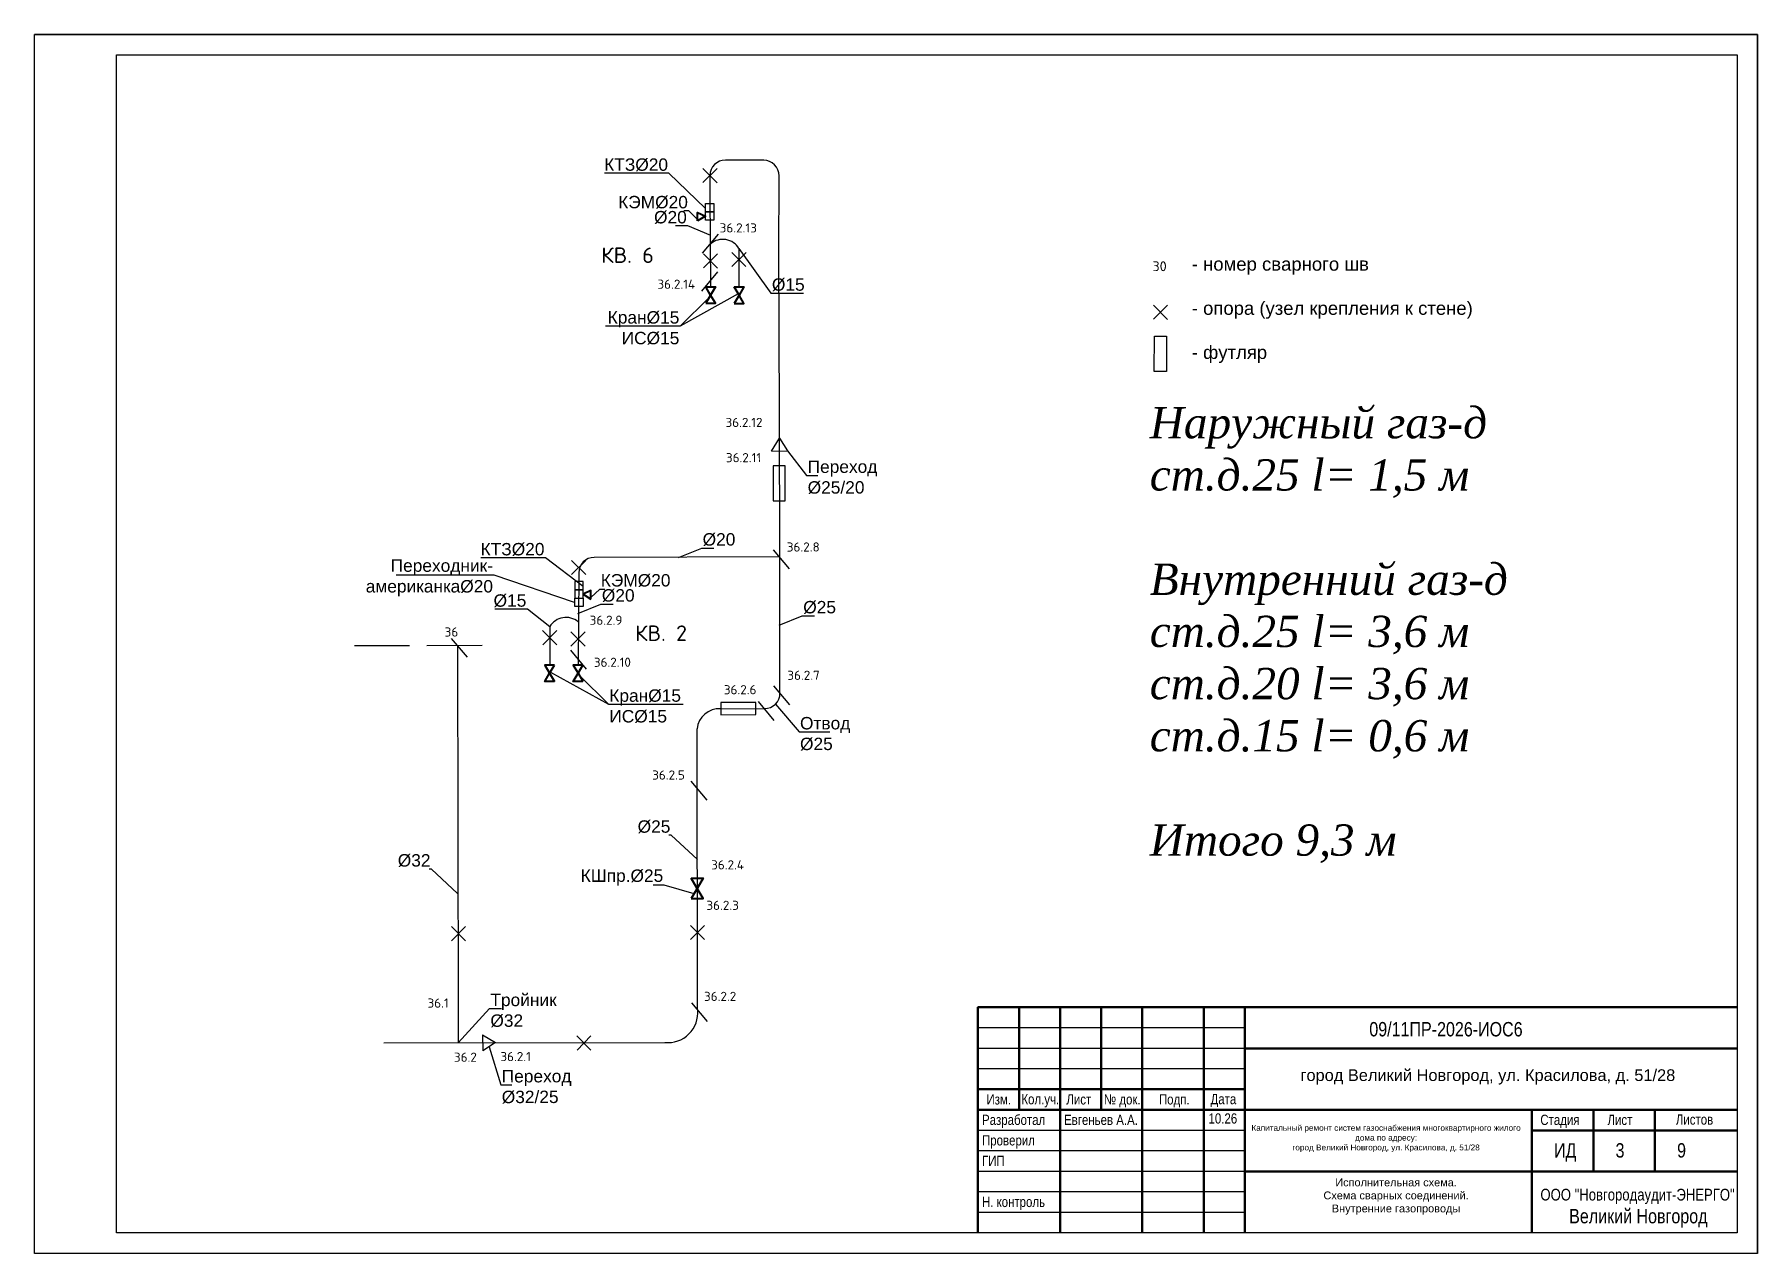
# Model space of a CAD drawing. Header units: inches. Extents: x -5695 to 5418, y 28301 to 36160.
import ezdxf
from ezdxf import colors
from ezdxf.entities.mleader import LeaderData, LeaderLine
from ezdxf.enums import TextEntityAlignment as Align
from ezdxf.math import Vec2, Vec3

# ---------------------------------------------------------------- set-up
doc = ezdxf.new("R2010")
doc.units = ezdxf.units.IN
doc.header["$MEASUREMENT"] = 0
doc.linetypes.add('ACAD_ISO02W100', pattern=[15, 12, -3])
doc.layers.get('0').update_dxf_attribs({"color": 18, "true_color": 0x000000})
for name, color, linetype, lineweight in [('анп Рамка жирная', 7, 'Continuous', 50), ('ГП_Таbлицы', 7, 'Continuous', 50), ('Трубы', 7, 'Continuous', 40)]:
    doc.layers.add(name, color=color, linetype=linetype, lineweight=lineweight)
doc.styles.add('ISO', font='arial.ttf')
doc.styles.add('PROFIL', font='simplex.shx')
doc.styles.get("Standard").update_dxf_attribs({"font": 'arial.ttf'})
doc.mleader_styles.duplicate_entry("Standard", '')

msp = doc.modelspace()

# ---------------------------------------------------------------- linework, layer by layer
at = {"color": 18, "true_color": 0x000000}
for p, q in [((-992, 35349), (-1238, 35350)), ((-1339, 35250), (-1339, 35127)), ((-894, 34742), (-893, 35249)), ((-1152, 34779), (-1152, 34533)), ((-891, 33724), (-894, 34742)), ((-889, 32792), (-891, 33724)), ((-889, 32792), (-2085, 32789)), ((-887, 31914), (-889, 32792)), ((-2372, 32342), (-2372, 32096)), ((-3277, 32219), (-3632, 32218)), ((-2808, 32220), (-3164, 32219)), ((-2966, 32218), (-2963, 29863)), ((-1269, 31813), (-987, 31814)), ((-1418, 29872), (-1422, 31683)), ((-2963, 29863), (-2963, 29660)), ((-3443, 29659), (-1630, 29662))]:
    msp.add_line(p, q, dxfattribs=at)
at = {"color": 0}
for p, q in [((-1384, 35205), (-1293, 35295)), ((-1384, 35295), (-1293, 35204)), ((-1339, 35127), (-1335, 34533)), ((-1386, 34750), (-1284, 34872)), ((-1380, 34655), (-1289, 34745)), ((-1380, 34745), (-1289, 34654)), ((-1197, 34664), (-1106, 34754)), ((-1197, 34754), (-1107, 34664)), ((-1390, 34506), (-1288, 34629)), ((1521, 34324), (1612, 34414)), ((1521, 34414), (1612, 34323)), ((-941, 33474), (-891, 33557)), ((-941, 33474), (-838, 33476)), ((-891, 33557), (-838, 33476)), ((-826, 32715), (-928, 32838)), ((-2140, 32678), (-2231, 32768)), ((-2140, 32768), (-2231, 32678)), ((-2185, 32690), (-2189, 32096)), ((-2903, 32145), (-3005, 32267)), ((-2327, 32226), (-2418, 32317)), ((-2327, 32317), (-2417, 32226)), ((-2144, 32217), (-2235, 32308)), ((-2144, 32308), (-2235, 32217)), ((-2134, 32069), (-2236, 32191)), ((-824, 31838), (-926, 31960)), ((-924, 31738), (-1026, 31860)), ((-1357, 31223), (-1459, 31346)), ((-2915, 30318), (-3006, 30409)), ((-2916, 30409), (-3006, 30318)), ((-1374, 30325), (-1465, 30416)), ((-1374, 30416), (-1465, 30325)), ((-1354, 29796), (-1456, 29918)), ((-2805, 29711), (-2722, 29661)), ((-2805, 29711), (-2803, 29608)), ((-2106, 29613), (-2197, 29704)), ((-2106, 29704), (-2196, 29613)), ((-2722, 29661), (-2803, 29608))]:
    msp.add_line(p, q, dxfattribs=at)
at = {"color": 0, "lineweight": 40}
for points in [[(-1418, 34958), (-1418, 35013), (-1367, 34988)], [(-1365, 34533), (-1304, 34533), (-1335, 34480)], [(-1365, 34427), (-1304, 34427), (-1335, 34480)], [(-1182, 34532), (-1121, 34532), (-1151, 34479)], [(-1182, 34426), (-1121, 34426), (-1151, 34479)], [(-2106, 32520), (-2106, 32575), (-2156, 32551)], [(-2342, 32095), (-2403, 32095), (-2373, 32042)], [(-2342, 31989), (-2403, 31989), (-2373, 32042)], [(-2159, 32095), (-2220, 32095), (-2189, 32042)], [(-2158, 31989), (-2220, 31989), (-2189, 32042)], [(-1459, 30720), (-1383, 30720), (-1421, 30654)], [(-1459, 30589), (-1383, 30589), (-1421, 30654)]]:
    msp.add_lwpolyline(points, close=True, dxfattribs=at)
at = {"color": 0}
for points in [[(-1367, 35071), (-1313, 35071), (-1313, 35017), (-1367, 35017)], [(-1367, 35017), (-1313, 35017), (-1313, 34963), (-1367, 34963)], [(1527, 33988), (1528, 34215), (1606, 34215), (1605, 33988)], [(-853, 33154), (-853, 33380), (-931, 33380), (-931, 33153)], [(-2157, 32633), (-2211, 32633), (-2211, 32579), (-2157, 32579)], [(-2157, 32579), (-2211, 32579), (-2211, 32525), (-2157, 32525)], [(-2211, 32525), (-2157, 32525), (-2157, 32472), (-2211, 32472)], [(-1269, 31775), (-1042, 31776), (-1043, 31854), (-1269, 31854)]]:
    msp.add_lwpolyline(points, close=True, dxfattribs=at)
at = {"color": 18, "true_color": 0x000000}
for centre, radius, start, end in [((-1239, 35250), 100, 89.8738, 179.8738), ((-993, 35249), 100, 359.8738, 89.8738), ((-2085, 32689), 100, 90.1262, 179.6175), ((-987, 31914), 100, 270.1262, 0.1262), ((-1279, 31670), 143, 86.235, 174.6046), ((-1609, 29853), 192, 263.6797, 5.6858)]:
    msp.add_arc(centre, radius, start, end, dxfattribs=at)
at = {"color": 0}
for centre, start, end in [((-1256, 34717), 30.9646, 129.7435), ((-2267, 32280), 50.2565, 149.0354)]:
    msp.add_arc(centre, 122, start, end, dxfattribs=at)
at = {"layer": 'анп Рамка жирная', "color": 7, "lineweight": 30, "ltscale": 0.001}
for p, q in [((-5695, 36160), (5418, 36160)), ((-5695, 28301), (-5695, 36160)), ((5418, 36160), (-5695, 36160)), ((5418, 36160), (5418, 28301)), ((-5166, 28434), (-5166, 36028)), ((-5166, 36028), (5286, 36028)), ((5286, 36028), (5286, 28434)), ((5286, 28434), (-5166, 28434)), ((5418, 28301), (-5695, 28301))]:
    msp.add_line(p, q, dxfattribs=at)
at = {"layer": 'анп Рамка жирная', "color": 0, "lineweight": 30, "ltscale": 0.001}
msp.add_line((5418, 28301), (5418, 36160), dxfattribs=at)
at = {"layer": 'ГП_Таbлицы', "color": 7}
for p, q in [((655, 29889), (655, 29227)), ((920, 29889), (920, 28434)), ((1184, 29889), (1184, 29227)), ((1449, 29889), (1449, 28434)), ((1846, 29889), (1846, 28434)), ((2110, 29889), (2110, 28434)), ((2110, 29624), (5286, 29624)), ((2110, 29360), (390, 29360)), ((390, 29227), (5286, 29227)), ((3963, 29227), (3963, 28434)), ((4359, 29227), (4359, 28830)), ((4756, 29227), (4756, 28830)), ((3963, 29095), (5286, 29095)), ((2110, 28830), (5286, 28830))]:
    msp.add_line(p, q, dxfattribs=at)
at = {"layer": 'ГП_Таbлицы', "color": 7, "lineweight": -3}
for p, q in [((2110, 29757), (390, 29757)), ((2110, 29624), (390, 29624)), ((2110, 29492), (390, 29492)), ((2110, 29095), (390, 29095)), ((2110, 28963), (390, 28963)), ((2110, 28830), (390, 28830)), ((2110, 28698), (390, 28698)), ((2110, 28566), (390, 28566))]:
    msp.add_line(p, q, dxfattribs=at)
at = {"layer": 'ГП_Таbлицы', "color": 7}
msp.add_lwpolyline([(390, 28434), (390, 29889), (5286, 29889)], dxfattribs=at)

# ---------------------------------------------------------------- texts
at = {"color": 0, "style": 'PROFIL'}
for s, height, rotation, p in [('36.2.13', 59, 359.8738, (-1156, 34913)), ('КВ. 6', 100, 359.8738, (-1870, 34737)), ('36.2.14', 59, 359.8738, (-1556, 34550)), ('36.2.12', 59, 0.1262, (-1119, 33659)), ('36.2.11', 59, 0.1262, (-1122, 33432)), ('36.2.8', 59, 0.1262, (-737, 32856)), ('36.2.9', 59, 0.1262, (-2009, 32384)), ('КВ. 2', 100, 0.1262, (-1654, 32300)), ('36', 59, 0.1262, (-3006, 32308)), ('36.2.10', 59, 0.1262, (-1968, 32113)), ('36.2.7', 59, 0.1262, (-735, 32029)), ('36.2.6', 59, 0.1262, (-1144, 31936)), ('36.2.5', 59, 0.1262, (-1606, 31386)), ('36.1', 59, 0.1262, (-3092, 29916)), ('36.2.2', 59, 0.1262, (-1273, 29959)), ('36.2', 59, 0.1262, (-2916, 29567)), ('36.2.1', 59, 0.1262, (-2592, 29571))]:
    msp.add_text(s, height=height, rotation=rotation, dxfattribs=at).set_placement(p, align=Align.MIDDLE)
for s, height, p in [('30', 63.9, (1561, 34666)), ('36.2.4', 59, (-1225, 30807)), ('36.2.3', 59, (-1257, 30546))]:
    msp.add_text(s, height=height, dxfattribs=at).set_placement(p, align=Align.MIDDLE)
at = {"insert": (1272, 34865), "char_height": 85.38, "attachment_point": 1}
msp.add_mtext_dynamic_manual_height_columns('\\P               - номер сварного шв\\P\\P               - опора (узел крепления к стене)\\P\\P               - футляр', width=4332.81, gutter_width=2.67, heights=[-823], dxfattribs=at)
at = {"lineweight": 25, "insert": (1498, 33758), "char_height": 201.74, "width": 3302.93, "attachment_point": 1}
msp.add_mtext('{\\fTimes New Roman|b0|i1|c204|p18;Наружный газ-д\\Pст.д.25 \\fTimes New Roman|b0|i1|c0|p18;l= \\fTimes New Roman|b0|i1|c204|p18;1,5 м\\P\\PВнутренний газ-д\\Pст.д.25 l= 3,6 м\\Pст.д.20 l= 3,6 м\\Pст.д.15 l= 0,6 м\\P\\PИтого 9,3 м}', dxfattribs=at)
at = {"layer": 'ГП_Таbлицы', "color": 7, "style": 'ISO', "width": 0.8}
for s, height, p in [('09/11ПР-2026-ИОС6', 92.61, (2914, 29701)), ('Изм.', 66.1, (445, 29262)), ('Кол.уч.', 66.1, (670, 29263)), ('Лист', 66.1, (960, 29262)), ('№ док.', 66.1, (1202, 29262)), ('Подп.', 66.1, (1557, 29262)), ('Дата', 66.1, (1890, 29264)), ('Разработал', 66.1, (416, 29130)), ('Евгеньев А.А.', 66.15, (945, 29130)), ('10.26', 66.1, (1877, 29139)), ('Стадия', 66.1, (4017, 29130)), ('Лист', 66.1, (4450, 29130)), ('Листов', 66.1, (4891, 29132)), ('Проверил', 66.1, (416, 28998)), ('ИД', 92.6, (4105, 28920)), ('3', 92.6, (4502, 28920)), ('9', 92.6, (4899, 28920)), ('ГИП', 66.1, (416, 28865)), ('Н. контроль', 66.15, (416, 28601))]:
    msp.add_text(s, height=height, dxfattribs=at).set_placement(p)
for s, height, p in [('ООО "Новгородаудит-ЭНЕРГО"', 75.6, (4644, 28643)), ('Великий Новгород', 92.61, (4649, 28496))]:
    msp.add_text(s, height=height, dxfattribs=at).set_placement(p, align=Align.CENTER)
at = {"layer": 'Трубы', "linetype": 'ACAD_ISO02W100', "attachment_point": 1}
for s, width, heights, insert, char_height in [('\\pxt26;город Великий Новгород, ул. Красилова, д. 51/28', 3046.88, [-99.1], (2470, 29489), 75.6), ('\\pxa0.66667,sm1,qc;Капитальный ремонт систем газоснабжения многоквартирного жилого дома по адресу:\\P\\pa0.25,s*,t26;город Великий Новгород, ул. Красилова, д. 51/28', 1770, [-202], (2137, 29130), 37.8), ('\\pxa0.66667,sm1,qc;Исполнительная схема.\\PСхема сварных соединений.\\PВнутренние газопроводы', 1916.71, [-303], (2128, 28785), 50.4)]:
    msp.add_mtext_dynamic_manual_height_columns(s, width=width, gutter_width=3.15, heights=heights, dxfattribs=dict(at, insert=insert, char_height=char_height))

# ---------------------------------------------------------------- leaders
at = {"color": 0}
ml = msp.add_multileader_mtext('', dxfattribs=at)
ml.set_content('КТЗ%%C20')
ml.set_leader_properties(color=256)
ml.build(insert=Vec2(0, 0))
ml.multileader.update_dxf_attribs({"has_dogleg": 0, "text_left_attachment_type": 6, "text_right_attachment_type": 6, "dogleg_length": 2, "arrow_head_size": 0})
ctx = ml.context
ctx.base_point, ctx.char_height, ctx.arrow_head_size, ctx.landing_gap_size, ctx.plane_origin, ctx.plane_x_axis, ctx.plane_y_axis = Vec3(-2014, 35265), 80, 0, 6.45, Vec3(-1887, 35097), Vec3(1, -0.000745, 0), Vec3(0.000745, 1, 0)
ctx.left_attachment, ctx.right_attachment, ctx.text_align_type = 6, 6, 2
notes = []
notes.append((ctx, [(1, (1, 1, 0), (-1601, 35265), (-1, 0.000745, 0), 2, [(0, [(-1367, 35039)], 0, [])])]))
ctx.mtext.insert, ctx.mtext.text_direction, ctx.mtext.rotation, ctx.mtext.width, ctx.mtext.defined_height, ctx.mtext.alignment, ctx.mtext.flow_direction = Vec3(-1609, 35361), Vec3(1, -0.000745, 0), 6.28244, 419.1, 0.431, 3, 5
ml = msp.add_multileader_mtext('', dxfattribs=at)
ml.set_content('КЭМ%%C20')
ml.set_leader_properties(color=256)
ml.build(insert=Vec2(0, 0))
ml.multileader.update_dxf_attribs({"has_dogleg": 0, "text_left_attachment_type": 6, "text_right_attachment_type": 6, "dogleg_length": 2, "arrow_head_size": 0})
ctx = ml.context
ctx.base_point, ctx.char_height, ctx.arrow_head_size, ctx.landing_gap_size, ctx.plane_origin, ctx.plane_x_axis, ctx.plane_y_axis = Vec3(-1924, 35023), 80, 0, 6.45, Vec3(-3231, 34874), Vec3(1, -0.000745, 0), Vec3(0.000745, 1, 0)
ctx.left_attachment, ctx.right_attachment, ctx.text_align_type = 6, 6, 2
notes.append((ctx, [(1, (1, 1, 0), (-1473, 35023), (-1, 0.000745, 0), 2, [(0, [(-1418, 34968)], 0, [])])]))
ctx.mtext.insert, ctx.mtext.text_direction, ctx.mtext.rotation, ctx.mtext.width, ctx.mtext.defined_height, ctx.mtext.alignment, ctx.mtext.flow_direction = Vec3(-1481, 35119), Vec3(1, -0.000745, 0), 6.28244, 24.57, 12.2, 3, 5
ml = msp.add_multileader_mtext('', dxfattribs=at)
ml.set_content('%%C20')
ml.set_leader_properties(color=256)
ml.build(insert=Vec2(0, 0))
ml.multileader.update_dxf_attribs({"has_dogleg": 0, "text_left_attachment_type": 6, "text_right_attachment_type": 6, "dogleg_length": 2, "arrow_head_size": 0})
ctx = ml.context
ctx.base_point, ctx.char_height, ctx.arrow_head_size, ctx.landing_gap_size, ctx.plane_origin, ctx.plane_x_axis, ctx.plane_y_axis = Vec3(-1696, 34926), 80, 0, 6.45, Vec3(-1925, 34262), Vec3(1, -0.000745, 0), Vec3(0.000745, 1, 0)
ctx.left_attachment, ctx.right_attachment, ctx.text_align_type = 6, 6, 2
notes.append((ctx, [(1, (1, 1, 0), (-1480, 34926), (-1, 0.000745, 0), 2, [(1, [(-1333, 34865)], 0, [])])]))
ctx.mtext.insert, ctx.mtext.text_direction, ctx.mtext.rotation, ctx.mtext.width, ctx.mtext.defined_height, ctx.mtext.alignment, ctx.mtext.flow_direction = Vec3(-1488, 35022), Vec3(1, -0.000745, 0), 6.28244, 71.66, 96, 3, 5
ml = msp.add_multileader_mtext('', dxfattribs=at)
ml.set_content('%%C15')
ml.set_leader_properties(color=256)
ml.build(insert=Vec2(0, 0))
ml.multileader.update_dxf_attribs({"has_dogleg": 0, "text_left_attachment_type": 6, "text_right_attachment_type": 6, "dogleg_length": 2, "arrow_head_size": 0})
ctx = ml.context
ctx.base_point, ctx.char_height, ctx.arrow_head_size, ctx.landing_gap_size, ctx.plane_origin, ctx.plane_x_axis, ctx.plane_y_axis = Vec3(-945, 34492), 80, 0, 6.45, Vec3(-1303, 34779), Vec3(1, -0.000745, 0), Vec3(0.000745, 1, 0)
ctx.left_attachment, ctx.right_attachment = 6, 6
notes.append((ctx, [(0, (1, 1, 0), (-947, 34492), (1, -0.000745, 0), 2, [(0, [(-1152, 34780)], 0, [])])]))
ctx.mtext.insert, ctx.mtext.text_direction, ctx.mtext.rotation, ctx.mtext.flow_direction = Vec3(-939, 34588), Vec3(1, -0.000745, 0), 6.28244, 5
ml = msp.add_multileader_mtext('', dxfattribs=at)
ml.set_content('Кран%%C15\\PИС%%C15')
ml.set_leader_properties(color=256)
ml.build(insert=Vec2(0, 0))
ml.multileader.update_dxf_attribs({"has_dogleg": 0, "text_left_attachment_type": 6, "text_right_attachment_type": 6, "dogleg_length": 2, "arrow_head_size": 0})
ctx = ml.context
ctx.base_point, ctx.char_height, ctx.arrow_head_size, ctx.landing_gap_size, ctx.plane_origin, ctx.plane_x_axis, ctx.plane_y_axis = Vec3(-1992, 34280), 80, 0, 6.45, Vec3(-2010, 33985), Vec3(1, -0.000745, 0), Vec3(0.000745, 1, 0)
ctx.left_attachment, ctx.right_attachment, ctx.text_align_type = 6, 6, 2
notes.append((ctx, [(1, (1, 1, 0), (-1528, 34280), (-1, 0.000745, 0), 2, [(0, [(-1343, 34465)], 0, []), (1, [(-1156, 34487)], 0, [])])]))
ctx.mtext.insert, ctx.mtext.text_direction, ctx.mtext.rotation, ctx.mtext.width, ctx.mtext.defined_height, ctx.mtext.alignment, ctx.mtext.flow_direction = Vec3(-1536, 34376), Vec3(1, -0.000745, 0), 6.28244, 1277.78, 215, 3, 5
ml = msp.add_multileader_mtext('', dxfattribs=at)
ml.set_content('\tПереход\\P%%C25/20')
ml.set_leader_properties(color=256)
ml.build(insert=Vec2(0, 0))
ml.multileader.update_dxf_attribs({"has_dogleg": 0, "text_left_attachment_type": 6, "text_right_attachment_type": 6, "dogleg_length": 2, "arrow_head_size": 0})
ctx = ml.context
ctx.base_point, ctx.char_height, ctx.arrow_head_size, ctx.landing_gap_size, ctx.plane_origin, ctx.plane_x_axis, ctx.plane_y_axis = Vec3(-715, 33317), 80, 0, 6.45, Vec3(195, 33561), Vec3(0.999998, 0.002203, 0), Vec3(-0.002203, 0.999998, 0)
ctx.left_attachment, ctx.right_attachment = 6, 6
notes.append((ctx, [(1, (1, 1, 0), (-717, 33317), (0.999998, 0.002203, 0), 2, [(0, [(-838, 33476)], 0, [])])]))
ctx.mtext.insert, ctx.mtext.text_direction, ctx.mtext.rotation, ctx.mtext.width, ctx.mtext.flow_direction = Vec3(-709, 33413), Vec3(0.999998, 0.002203, 0), 0.002203, 65.22, 5
ml = msp.add_multileader_mtext('', dxfattribs=at)
ml.set_content('%%C20')
ml.set_leader_properties(color=256)
ml.build(insert=Vec2(0, 0))
ml.multileader.update_dxf_attribs({"has_dogleg": 0, "text_left_attachment_type": 6, "text_right_attachment_type": 6, "dogleg_length": 2, "arrow_head_size": 0})
ctx = ml.context
ctx.base_point, ctx.char_height, ctx.arrow_head_size, ctx.landing_gap_size, ctx.plane_origin, ctx.plane_x_axis, ctx.plane_y_axis = Vec3(-1392, 32849), 80, 0, 6.45, Vec3(-949, 32186), Vec3(1, 0.000745, 0), Vec3(-0.000745, 1, 0)
ctx.left_attachment, ctx.right_attachment = 6, 6
notes.append((ctx, [(1, (1, 1, 0), (-1394, 32849), (1, 0.000745, 0), 2, [(1, [(-1541, 32788)], 0, [])])]))
ctx.mtext.insert, ctx.mtext.text_direction, ctx.mtext.rotation, ctx.mtext.width, ctx.mtext.defined_height, ctx.mtext.flow_direction = Vec3(-1386, 32945), Vec3(1, 0.000745, 0), 0.000745, 71.66, 96, 5
ml = msp.add_multileader_mtext('', dxfattribs=at)
ml.set_content('КТЗ%%C20')
ml.set_leader_properties(color=256)
ml.build(insert=Vec2(0, 0))
ml.multileader.update_dxf_attribs({"has_dogleg": 0, "text_left_attachment_type": 6, "text_right_attachment_type": 6, "dogleg_length": 2, "arrow_head_size": 0})
ctx = ml.context
ctx.base_point, ctx.char_height, ctx.arrow_head_size, ctx.landing_gap_size, ctx.plane_origin, ctx.plane_x_axis, ctx.plane_y_axis = Vec3(-2810, 32786), 80, 0, 6.45, Vec3(-1637, 32660), Vec3(1, 0.000745, 0), Vec3(-0.000745, 1, 0)
ctx.left_attachment, ctx.right_attachment, ctx.text_align_type = 6, 6, 2
notes.append((ctx, [(0, (1, 1, 0), (-2397, 32786), (-1, -0.000745, 0), 2, [(0, [(-2157, 32601)], 0, [])])]))
ctx.mtext.insert, ctx.mtext.text_direction, ctx.mtext.rotation, ctx.mtext.width, ctx.mtext.defined_height, ctx.mtext.alignment, ctx.mtext.flow_direction = Vec3(-2406, 32882), Vec3(1, 0.000745, 0), 0.000745, 419.1, 0.431, 3, 5
ml = msp.add_multileader_mtext('', dxfattribs=at)
ml.set_content('Переходник-\\Pамериканка%%C20')
ml.set_leader_properties(color=256)
ml.build(insert=Vec2(0, 0))
ml.multileader.update_dxf_attribs({"has_dogleg": 0, "text_left_attachment_type": 6, "text_right_attachment_type": 6, "dogleg_length": 2, "arrow_head_size": 0})
ctx = ml.context
ctx.base_point, ctx.char_height, ctx.arrow_head_size, ctx.landing_gap_size, ctx.plane_origin, ctx.plane_x_axis = Vec3(-3556, 32674), 80, 0, 6.45, Vec3(-2145, 32460), Vec3(1, 0, 0)
ctx.left_attachment, ctx.right_attachment, ctx.text_align_type = 6, 6, 2
notes.append((ctx, [(1, (1, 1, 0), (-2729, 32674), (-1, 0, 0), 2, [(0, [(-2213, 32498)], 0, [])])]))
ctx.mtext.insert, ctx.mtext.text_direction, ctx.mtext.width, ctx.mtext.defined_height, ctx.mtext.alignment, ctx.mtext.flow_direction = Vec3(-2738, 32776), Vec3(1, 0, 0), 618.85, 12.2, 3, 5
ml = msp.add_multileader_mtext('', dxfattribs=at)
ml.set_content('КЭМ%%C20')
ml.set_leader_properties(color=256)
ml.build(insert=Vec2(0, 0))
ml.multileader.update_dxf_attribs({"has_dogleg": 0, "text_left_attachment_type": 6, "text_right_attachment_type": 6, "dogleg_length": 2, "arrow_head_size": 0})
ctx = ml.context
ctx.base_point, ctx.char_height, ctx.arrow_head_size, ctx.landing_gap_size, ctx.plane_origin, ctx.plane_x_axis, ctx.plane_y_axis = Vec3(-2049, 32585), 80, 0, 6.45, Vec3(-293, 32436), Vec3(1, 0.000745, 0), Vec3(-0.000745, 1, 0)
ctx.left_attachment, ctx.right_attachment = 6, 6
notes.append((ctx, [(1, (1, 1, 0), (-2051, 32585), (1, 0.000745, 0), 2, [(0, [(-2106, 32530)], 0, [])])]))
ctx.mtext.insert, ctx.mtext.text_direction, ctx.mtext.rotation, ctx.mtext.width, ctx.mtext.defined_height, ctx.mtext.flow_direction = Vec3(-2043, 32681), Vec3(1, 0.000745, 0), 0.000745, 24.57, 12.2, 5
ml = msp.add_multileader_mtext('', dxfattribs=at)
ml.set_content('%%C20')
ml.set_leader_properties(color=256)
ml.build(insert=Vec2(0, 0))
ml.multileader.update_dxf_attribs({"has_dogleg": 0, "text_left_attachment_type": 6, "text_right_attachment_type": 6, "dogleg_length": 2, "arrow_head_size": 0})
ctx = ml.context
ctx.base_point, ctx.char_height, ctx.arrow_head_size, ctx.landing_gap_size, ctx.plane_origin, ctx.plane_x_axis, ctx.plane_y_axis = Vec3(-2042, 32488), 80, 0, 6.45, Vec3(-1599, 31825), Vec3(1, 0.000745, 0), Vec3(-0.000745, 1, 0)
ctx.left_attachment, ctx.right_attachment = 6, 6
notes.append((ctx, [(1, (1, 1, 0), (-2044, 32488), (1, 0.000745, 0), 2, [(1, [(-2191, 32427)], 0, [])])]))
ctx.mtext.insert, ctx.mtext.text_direction, ctx.mtext.rotation, ctx.mtext.width, ctx.mtext.defined_height, ctx.mtext.flow_direction = Vec3(-2036, 32584), Vec3(1, 0.000745, 0), 0.000745, 71.66, 96, 5
ml = msp.add_multileader_mtext('', dxfattribs=at)
ml.set_content('%%C15')
ml.set_leader_properties(color=256)
ml.build(insert=Vec2(0, 0))
ml.multileader.update_dxf_attribs({"has_dogleg": 0, "text_left_attachment_type": 6, "text_right_attachment_type": 6, "dogleg_length": 2, "arrow_head_size": 0})
ctx = ml.context
ctx.base_point, ctx.char_height, ctx.arrow_head_size, ctx.landing_gap_size, ctx.plane_origin, ctx.plane_x_axis, ctx.plane_y_axis = Vec3(-2731, 32455), 80, 0, 6.45, Vec3(-2221, 32341), Vec3(1, 0.000745, 0), Vec3(-0.000745, 1, 0)
ctx.left_attachment, ctx.right_attachment, ctx.text_align_type = 6, 6, 2
notes.append((ctx, [(0, (1, 1, 0), (-2514, 32455), (-1, -0.000745, 0), 2, [(0, [(-2372, 32342)], 0, [])])]))
ctx.mtext.insert, ctx.mtext.text_direction, ctx.mtext.rotation, ctx.mtext.alignment, ctx.mtext.flow_direction = Vec3(-2523, 32551), Vec3(1, 0.000745, 0), 0.000745, 3, 5
ml = msp.add_multileader_mtext('', dxfattribs=at)
ml.set_content('%%C25')
ml.set_leader_properties(color=256)
ml.build(insert=Vec2(0, 0))
ml.multileader.update_dxf_attribs({"has_dogleg": 0, "text_left_attachment_type": 6, "text_right_attachment_type": 6, "dogleg_length": 2, "arrow_head_size": 0})
ctx = ml.context
ctx.base_point, ctx.char_height, ctx.arrow_head_size, ctx.landing_gap_size, ctx.plane_origin, ctx.plane_x_axis, ctx.plane_y_axis = Vec3(-744, 32412), 80, 0, 6.45, Vec3(-300, 31748), Vec3(1, 0.000745, 0), Vec3(-0.000745, 1, 0)
ctx.left_attachment, ctx.right_attachment = 6, 6
notes.append((ctx, [(1, (1, 1, 0), (-746, 32412), (1, 0.000745, 0), 2, [(1, [(-893, 32351)], 0, [])])]))
ctx.mtext.insert, ctx.mtext.text_direction, ctx.mtext.rotation, ctx.mtext.width, ctx.mtext.defined_height, ctx.mtext.flow_direction = Vec3(-737, 32508), Vec3(1, 0.000745, 0), 0.000745, 71.66, 96, 5
ml = msp.add_multileader_mtext('', dxfattribs=at)
ml.set_content('Кран%%C15\\PИС%%C15')
ml.set_leader_properties(color=256)
ml.build(insert=Vec2(0, 0))
ml.multileader.update_dxf_attribs({"has_dogleg": 0, "text_left_attachment_type": 6, "text_right_attachment_type": 6, "dogleg_length": 2, "arrow_head_size": 0})
ctx = ml.context
ctx.base_point, ctx.char_height, ctx.arrow_head_size, ctx.landing_gap_size, ctx.plane_origin, ctx.plane_x_axis, ctx.plane_y_axis = Vec3(-1994, 31842), 80, 0, 6.45, Vec3(-1514, 31548), Vec3(1, 0.000745, 0), Vec3(-0.000745, 1, 0)
ctx.left_attachment, ctx.right_attachment = 6, 6
notes.append((ctx, [(1, (1, 1, 0), (-1996, 31842), (1, 0.000745, 0), 2, [(0, [(-2181, 32028)], 0, []), (1, [(-2368, 32049)], 0, [])])]))
ctx.mtext.insert, ctx.mtext.text_direction, ctx.mtext.rotation, ctx.mtext.width, ctx.mtext.defined_height, ctx.mtext.flow_direction = Vec3(-1988, 31938), Vec3(1, 0.000745, 0), 0.000745, 1277.78, 215, 5
ml = msp.add_multileader_mtext('', dxfattribs=at)
ml.set_content('Отвод %%C25')
ml.set_leader_properties(color=256)
ml.build(insert=Vec2(0, 0))
ml.multileader.update_dxf_attribs({"has_dogleg": 0, "text_left_attachment_type": 6, "text_right_attachment_type": 6, "dogleg_length": 2, "arrow_head_size": 0})
ctx = ml.context
ctx.base_point, ctx.char_height, ctx.arrow_head_size, ctx.landing_gap_size, ctx.plane_origin, ctx.plane_x_axis, ctx.plane_y_axis = Vec3(-764, 31664), 80, 0, 6.45, Vec3(-324, 31240), Vec3(1, 0.000745, 0), Vec3(-0.000745, 1, 0)
ctx.left_attachment, ctx.right_attachment = 6, 6
notes.append((ctx, [(1, (1, 1, 0), (-766, 31664), (1, 0.000745, 0), 2, [(1, [(-917, 31843)], 0, [])])]))
ctx.mtext.insert, ctx.mtext.text_direction, ctx.mtext.rotation, ctx.mtext.width, ctx.mtext.flow_direction = Vec3(-758, 31760), Vec3(1, 0.000745, 0), 0.000745, 190.11, 5
ml = msp.add_multileader_mtext('', dxfattribs=at)
ml.set_content('%%C25')
ml.set_leader_properties(color=256)
ml.build(insert=Vec2(0, 0))
ml.multileader.update_dxf_attribs({"has_dogleg": 0, "text_left_attachment_type": 6, "text_right_attachment_type": 6, "dogleg_length": 2, "arrow_head_size": 0})
ctx = ml.context
ctx.base_point, ctx.char_height, ctx.arrow_head_size, ctx.landing_gap_size, ctx.plane_origin, ctx.plane_x_axis, ctx.plane_y_axis = Vec3(-1803, 30998), 80, 0, 6.45, Vec3(-977, 30863), Vec3(1, 0.000745, 0), Vec3(-0.000745, 1, 0)
ctx.left_attachment, ctx.right_attachment, ctx.text_align_type = 6, 6, 2
notes.append((ctx, [(0, (1, 1, 0), (-1586, 30998), (-1, -0.000745, 0), 2, [(0, [(-1420, 30841)], 0, [])])]))
ctx.mtext.insert, ctx.mtext.text_direction, ctx.mtext.rotation, ctx.mtext.width, ctx.mtext.alignment, ctx.mtext.flow_direction = Vec3(-1594, 31094), Vec3(1, 0.000745, 0), 0.000745, 9.72, 3, 5
ml = msp.add_multileader_mtext('', dxfattribs=at)
ml.set_content('%%C32')
ml.set_leader_properties(color=256)
ml.build(insert=Vec2(0, 0))
ml.multileader.update_dxf_attribs({"has_dogleg": 0, "text_left_attachment_type": 6, "text_right_attachment_type": 6, "dogleg_length": 2, "arrow_head_size": 0})
ctx = ml.context
ctx.base_point, ctx.char_height, ctx.arrow_head_size, ctx.landing_gap_size, ctx.plane_origin, ctx.plane_x_axis, ctx.plane_y_axis = Vec3(-3348, 30780), 80, 0, 6.45, Vec3(-2524, 30645), Vec3(1, 0.000745, 0), Vec3(-0.000745, 1, 0)
ctx.left_attachment, ctx.right_attachment, ctx.text_align_type = 6, 6, 2
notes.append((ctx, [(0, (1, 1, 0), (-3132, 30780), (-1, -0.000745, 0), 2, [(0, [(-2967, 30623)], 0, [])])]))
ctx.mtext.insert, ctx.mtext.text_direction, ctx.mtext.rotation, ctx.mtext.width, ctx.mtext.alignment, ctx.mtext.flow_direction = Vec3(-3141, 30876), Vec3(1, 0.000745, 0), 0.000745, 9.72, 3, 5
ml = msp.add_multileader_mtext('', dxfattribs=at)
ml.set_content('\tКШпр.%%C25')
ml.set_leader_properties(color=256)
ml.build(insert=Vec2(0, 0))
ml.multileader.update_dxf_attribs({"has_dogleg": 0, "text_left_attachment_type": 6, "text_right_attachment_type": 6, "dogleg_length": 2, "arrow_head_size": 0})
ctx = ml.context
ctx.base_point, ctx.char_height, ctx.arrow_head_size, ctx.landing_gap_size, ctx.plane_origin, ctx.plane_x_axis = Vec3(-2166, 30675), 80, 0, 6.45, Vec3(-2089, 30513), Vec3(1, 0, 0)
ctx.left_attachment, ctx.right_attachment, ctx.text_align_type = 6, 6, 2
notes.append((ctx, [(1, (1, 1, 0), (-1631, 30675), (-1, 0, 0), 2, [(0, [(-1441, 30621)], 0, [])])]))
ctx.mtext.insert, ctx.mtext.text_direction, ctx.mtext.width, ctx.mtext.alignment, ctx.mtext.flow_direction = Vec3(-1640, 30777), Vec3(1, 0, 0), 65.22, 3, 5
ml = msp.add_multileader_mtext('', dxfattribs=at)
ml.set_content('Тройник %%C32')
ml.set_leader_properties(color=256)
ml.build(insert=Vec2(0, 0))
ml.multileader.update_dxf_attribs({"has_dogleg": 0, "text_left_attachment_type": 6, "text_right_attachment_type": 6, "dogleg_length": 2, "arrow_head_size": 0})
ctx = ml.context
ctx.base_point, ctx.char_height, ctx.arrow_head_size, ctx.landing_gap_size, ctx.plane_origin, ctx.plane_x_axis, ctx.plane_y_axis = Vec3(-2761, 29880), 80, 0, 6.45, Vec3(-2317, 29109), Vec3(1, 0.000745, 0), Vec3(-0.000745, 1, 0)
ctx.left_attachment, ctx.right_attachment = 6, 6
notes.append((ctx, [(1, (1, 1, 0), (-2763, 29880), (1, 0.000745, 0), 2, [(1, [(-2963, 29660)], 0, [])])]))
ctx.mtext.insert, ctx.mtext.text_direction, ctx.mtext.rotation, ctx.mtext.width, ctx.mtext.defined_height, ctx.mtext.flow_direction = Vec3(-2755, 29976), Vec3(1, 0.000745, 0), 0.000745, 71.66, 96, 5
ml = msp.add_multileader_mtext('', dxfattribs=at)
ml.set_content('\tПереход\\P%%C32/25')
ml.set_leader_properties(color=256)
ml.build(insert=Vec2(0, 0))
ml.multileader.update_dxf_attribs({"has_dogleg": 0, "text_left_attachment_type": 6, "text_right_attachment_type": 6, "dogleg_length": 2, "arrow_head_size": 0})
ctx = ml.context
ctx.base_point, ctx.char_height, ctx.arrow_head_size, ctx.landing_gap_size, ctx.plane_origin, ctx.plane_x_axis, ctx.plane_y_axis = Vec3(-2688, 29388), 80, 0, 6.45, Vec3(-1625, 29403), Vec3(0.999998, 0.002203, 0), Vec3(-0.002203, 0.999998, 0)
ctx.left_attachment, ctx.right_attachment = 6, 6
notes.append((ctx, [(1, (1, 1, 0), (-2690, 29388), (0.999998, 0.002203, 0), 2, [(0, [(-2762, 29634)], 0, [])])]))
ctx.mtext.insert, ctx.mtext.text_direction, ctx.mtext.rotation, ctx.mtext.width, ctx.mtext.flow_direction = Vec3(-2682, 29484), Vec3(0.999998, 0.002203, 0), 0.002203, 65.22, 5
for ctx, leaders in notes:
    for number, flags, end, landing, length, lines in leaders:
        leader = LeaderData()
        leader.index, (leader.has_last_leader_line, leader.has_dogleg_vector, leader.attachment_direction) = number, flags
        leader.last_leader_point, leader.dogleg_vector, leader.dogleg_length = Vec3(end), Vec3(landing), length
        for number, points, colour, breaks in lines:
            line = LeaderLine()
            line.index, line.vertices, line.color, line.breaks = number, Vec3.list(points), colors.encode_raw_color(colour), breaks
            leader.lines.append(line)
        ctx.leaders.append(leader)

doc.saveas('drawing.dxf')
